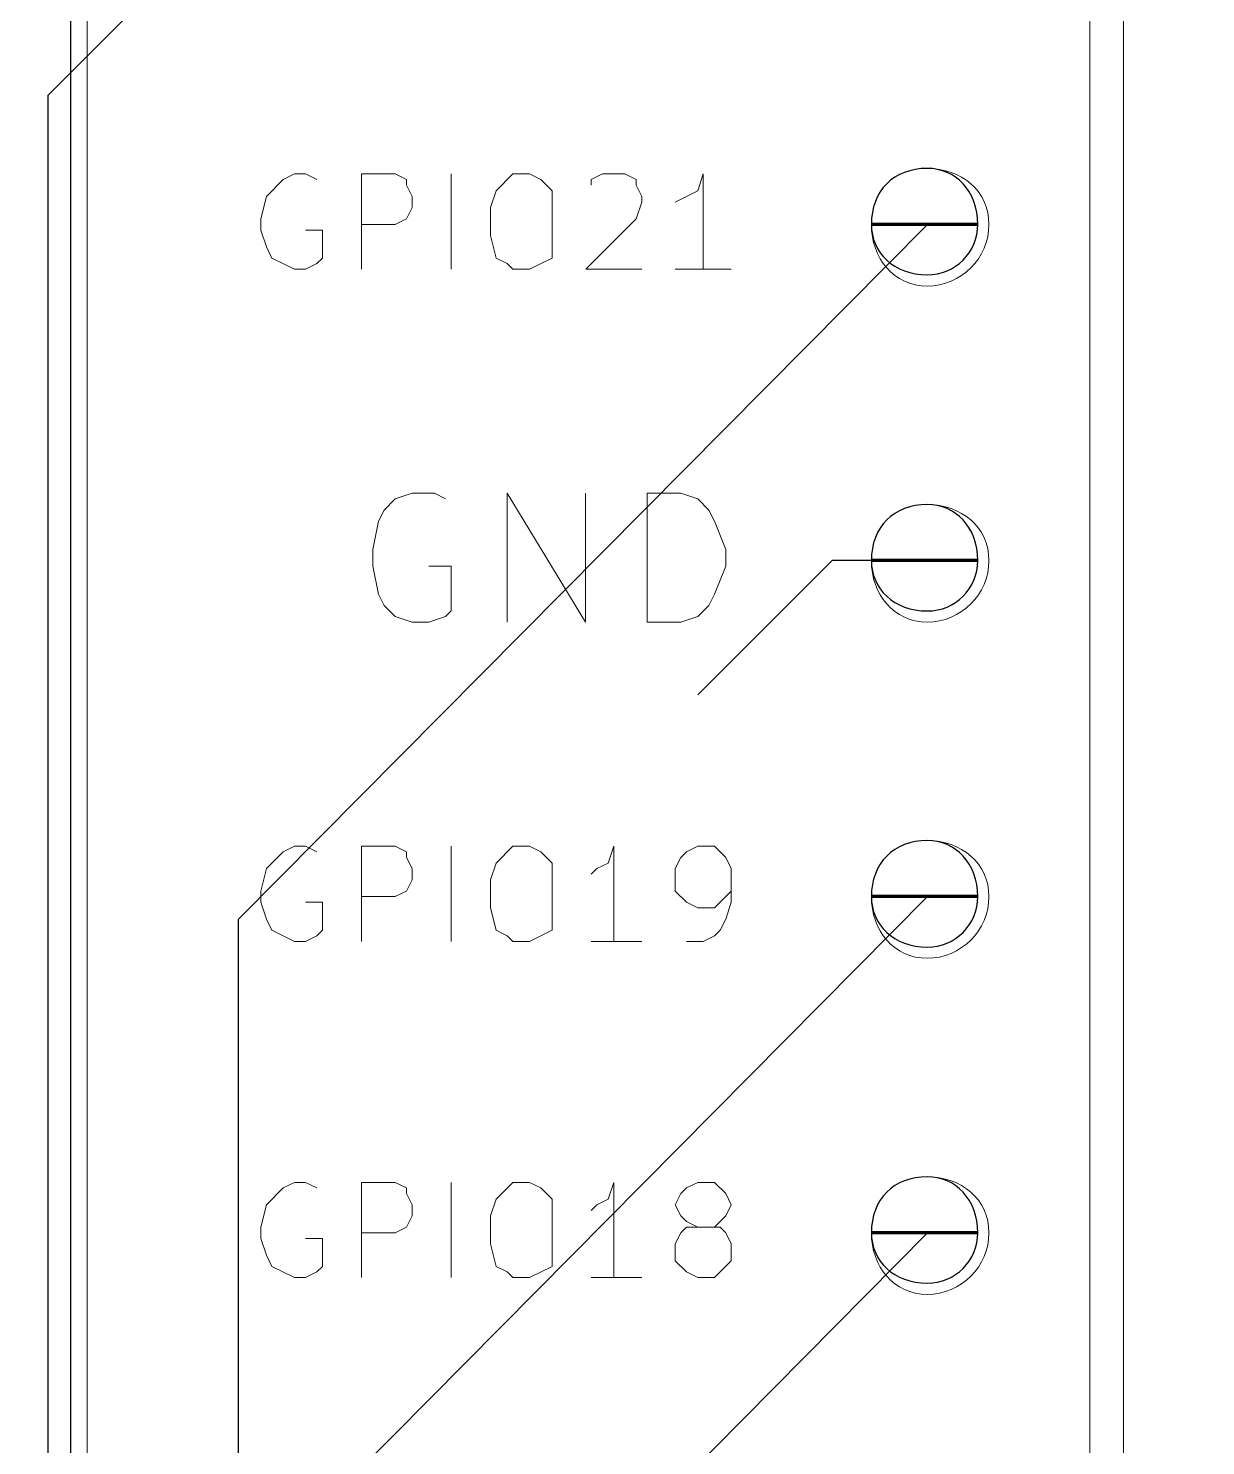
# Model space of a CAD drawing. Header units: centimetres. Extents: x -14.7 to 16.9, y -14.9 to 2.2.
# Drawn here: x -9.141 to -8.251, y -9.895 to -8.824 of the extents above; entities that cross this region are included whole.
import ezdxf

# ---------------------------------------------------------------- set-up
doc = ezdxf.new("R2010")
doc.units = ezdxf.units.CM
doc.header["$MEASUREMENT"] = 0
doc.layers.add('Layer 1', color=7, linetype='Continuous')

msp = doc.modelspace()

# ---------------------------------------------------------------- linework, layer by layer
at = {"layer": 'Layer 1', "lineweight": 53}
msp.add_open_spline([(-13.7, -13.2), (-13.7, -13.2), (-13.7, -6.8), (-13.7, -6.8), (-13.7, -6.8), (-13.7, -6.52386), (-13.47614, -6.3), (-13.2, -6.3), (-13.2, -6.3), (-13.2, -6.3), (-6.8, -6.3), (-6.8, -6.3), (-6.8, -6.3), (-6.52386, -6.3), (-6.3, -6.52386), (-6.3, -6.8), (-6.3, -6.8), (-6.3, -6.8), (-6.3, -13.2), (-6.3, -13.2), (-6.3, -13.2), (-6.3, -13.47614), (-6.52386, -13.7), (-6.8, -13.7), (-6.8, -13.7), (-6.8, -13.7), (-13.2, -13.7), (-13.2, -13.7), (-13.2, -13.7), (-13.47614, -13.7), (-13.7, -13.47614), (-13.7, -13.2)], degree=3, knots=[0, 0, 0, 0, 0.1111111, 0.1111111, 0.1111111, 0.1111111, 0.2222222, 0.2222222, 0.2222222, 0.2222222, 0.3333333, 0.3333333, 0.3333333, 0.3333333, 0.4444444, 0.4444444, 0.4444444, 0.4444444, 0.5555556, 0.5555556, 0.5555556, 0.5555556, 0.6666667, 0.6666667, 0.6666667, 0.6666667, 0.7777778, 0.7777778, 0.7777778, 0.7777778, 1, 1, 1, 1], dxfattribs=at)
at = {"layer": 'Layer 1', "color": 41, "lineweight": 13}
for points in [[(-9.09618, -11.65576), (-9.09618, -11.65576), (-9.09618, -7.30812), (-9.09618, -7.30812)], [(-8.31302, -12.38389), (-8.31302, -12.38389), (-8.31302, -7.59599), (-8.31302, -7.59599)]]:
    msp.add_open_spline(points, degree=3, dxfattribs=at)
at = {"layer": 'Layer 1', "color": 253, "lineweight": 9}
for points in [[(-9.10888, -7.32082), (-9.10888, -7.32082), (-9.10888, -11.63882), (-9.10888, -11.63882)], [(-8.33841, -7.61716), (-8.33841, -7.61716), (-8.33841, -12.35849), (-8.33841, -12.35849)]]:
    msp.add_open_spline(points, degree=3, dxfattribs=at)
at = {"layer": 'Layer 1', "color": 22, "lineweight": 25}
for points in [[(-8.46118, -8.20982), (-8.46118, -8.20982), (-9.12581, -8.87446), (-9.12581, -8.87446)], [(-9.12581, -8.87446), (-9.12581, -8.87446), (-9.12581, -10.54662), (-9.12581, -10.54662)], [(-8.98188, -9.49676), (-8.98188, -9.49676), (-8.46118, -8.97182), (-8.46118, -8.97182)], [(-8.53315, -9.22582), (-8.53315, -9.22582), (-8.63475, -9.32742), (-8.63475, -9.32742)], [(-8.46118, -9.22582), (-8.46118, -9.22582), (-8.53315, -9.22582), (-8.53315, -9.22582)], [(-8.91838, -9.94126), (-8.91838, -9.94126), (-8.46118, -9.47982), (-8.46118, -9.47982)], [(-8.98188, -10.94879), (-8.98188, -10.94879), (-8.98188, -9.49676), (-8.98188, -9.49676)], [(-8.85488, -10.13176), (-8.85488, -10.13176), (-8.46118, -9.73382), (-8.46118, -9.73382)]]:
    msp.add_open_spline(points, degree=3, dxfattribs=at)
at = {"layer": 'Layer 1', "color": 163, "lineweight": 25}
msp.add_open_spline([(-9.10888, -8.34529), (-9.10888, -8.34529), (-9.10888, -10.87682), (-9.10888, -10.87682)], degree=3, dxfattribs=at)
at = {"layer": 'Layer 1', "color": 40, "lineweight": 5}
for points in [[(-8.41461, -8.97182), (-8.41461, -8.99722), (-8.43578, -9.01839), (-8.46118, -9.01839), (-8.46118, -9.01839), (-8.48658, -9.01839), (-8.50351, -8.99722), (-8.50351, -8.97182), (-8.50351, -8.97182), (-8.50351, -8.94642), (-8.48658, -8.92949), (-8.46118, -8.92949), (-8.46118, -8.92949), (-8.43578, -8.92949), (-8.41461, -8.94642), (-8.41461, -8.97182)], [(-8.41461, -9.22582), (-8.41461, -9.25122), (-8.43578, -9.27239), (-8.46118, -9.27239), (-8.46118, -9.27239), (-8.48658, -9.27239), (-8.50351, -9.25122), (-8.50351, -9.22582), (-8.50351, -9.22582), (-8.50351, -9.20042), (-8.48658, -9.18349), (-8.46118, -9.18349), (-8.46118, -9.18349), (-8.43578, -9.18349), (-8.41461, -9.20042), (-8.41461, -9.22582)], [(-8.41461, -9.47982), (-8.41461, -9.50522), (-8.43578, -9.52639), (-8.46118, -9.52639), (-8.46118, -9.52639), (-8.48658, -9.52639), (-8.50351, -9.50522), (-8.50351, -9.47982), (-8.50351, -9.47982), (-8.50351, -9.45442), (-8.48658, -9.43749), (-8.46118, -9.43749), (-8.46118, -9.43749), (-8.43578, -9.43749), (-8.41461, -9.45442), (-8.41461, -9.47982)], [(-8.41461, -9.73382), (-8.41461, -9.75922), (-8.43578, -9.78039), (-8.46118, -9.78039), (-8.46118, -9.78039), (-8.48658, -9.78039), (-8.50351, -9.75922), (-8.50351, -9.73382), (-8.50351, -9.73382), (-8.50351, -9.70842), (-8.48658, -9.69149), (-8.46118, -9.69149), (-8.46118, -9.69149), (-8.43578, -9.69149), (-8.41461, -9.70842), (-8.41461, -9.73382)]]:
    msp.add_open_spline(points, degree=3, knots=[0, 0, 0, 0, 0.2, 0.2, 0.2, 0.2, 0.4, 0.4, 0.4, 0.4, 0.6, 0.6, 0.6, 0.6, 1, 1, 1, 1], dxfattribs=at)
at = {"layer": 'Layer 1'}
for points in [[(-8.42308, -8.97182), (-8.42308, -8.99299), (-8.44001, -9.00992), (-8.46118, -9.00992), (-8.46118, -9.00992), (-8.48658, -9.00992), (-8.50351, -8.99299), (-8.50351, -8.97182), (-8.50351, -8.97182), (-8.50351, -8.94642), (-8.48658, -8.92949), (-8.46118, -8.92949), (-8.46118, -8.92949), (-8.44001, -8.92949), (-8.42308, -8.94642), (-8.42308, -8.97182)], [(-8.42308, -9.22582), (-8.42308, -9.24699), (-8.44001, -9.26392), (-8.46118, -9.26392), (-8.46118, -9.26392), (-8.48658, -9.26392), (-8.50351, -9.24699), (-8.50351, -9.22582), (-8.50351, -9.22582), (-8.50351, -9.20042), (-8.48658, -9.18349), (-8.46118, -9.18349), (-8.46118, -9.18349), (-8.44001, -9.18349), (-8.42308, -9.20042), (-8.42308, -9.22582)], [(-8.42308, -9.47982), (-8.42308, -9.50099), (-8.44001, -9.51792), (-8.46118, -9.51792), (-8.46118, -9.51792), (-8.48658, -9.51792), (-8.50351, -9.50099), (-8.50351, -9.47982), (-8.50351, -9.47982), (-8.50351, -9.45442), (-8.48658, -9.43749), (-8.46118, -9.43749), (-8.46118, -9.43749), (-8.44001, -9.43749), (-8.42308, -9.45442), (-8.42308, -9.47982)], [(-8.42308, -9.73382), (-8.42308, -9.75499), (-8.44001, -9.77192), (-8.46118, -9.77192), (-8.46118, -9.77192), (-8.48658, -9.77192), (-8.50351, -9.75499), (-8.50351, -9.73382), (-8.50351, -9.73382), (-8.50351, -9.70842), (-8.48658, -9.69149), (-8.46118, -9.69149), (-8.46118, -9.69149), (-8.44001, -9.69149), (-8.42308, -9.70842), (-8.42308, -9.73382)]]:
    msp.add_open_spline(points, degree=3, knots=[0, 0, 0, 0, 0.2, 0.2, 0.2, 0.2, 0.4, 0.4, 0.4, 0.4, 0.6, 0.6, 0.6, 0.6, 1, 1, 1, 1], dxfattribs=at)
at = {"layer": 'Layer 1', "color": 41, "lineweight": 18}
for points, knots in [([(-8.92262, -8.93796), (-8.92262, -8.93796), (-8.93108, -8.93372), (-8.93108, -8.93372), (-8.93108, -8.93372), (-8.93108, -8.93372), (-8.93955, -8.93372), (-8.93955, -8.93372), (-8.93955, -8.93372), (-8.93955, -8.93372), (-8.94802, -8.93796), (-8.94802, -8.93796), (-8.94802, -8.93796), (-8.94802, -8.93796), (-8.96072, -8.95066), (-8.96072, -8.95066), (-8.96072, -8.95066), (-8.96072, -8.95066), (-8.96495, -8.96759), (-8.96495, -8.96759), (-8.96495, -8.96759), (-8.96495, -8.96759), (-8.96495, -8.97606), (-8.96495, -8.97606), (-8.96495, -8.97606), (-8.96495, -8.97606), (-8.96072, -8.98876), (-8.96072, -8.98876), (-8.96072, -8.98876), (-8.96072, -8.98876), (-8.95648, -8.99722), (-8.95648, -8.99722), (-8.95648, -8.99722), (-8.95648, -8.99722), (-8.93955, -9.00569), (-8.93955, -9.00569), (-8.93955, -9.00569), (-8.93955, -9.00569), (-8.93108, -9.00569), (-8.93108, -9.00569), (-8.93108, -9.00569), (-8.93108, -9.00569), (-8.92262, -9.00146), (-8.92262, -9.00146), (-8.92262, -9.00146), (-8.92262, -9.00146), (-8.91838, -8.99722), (-8.91838, -8.99722), (-8.91838, -8.99722), (-8.91838, -8.99722), (-8.91838, -8.97606), (-8.91838, -8.97606), (-8.91838, -8.97606), (-8.91838, -8.97606), (-8.93108, -8.97606), (-8.93108, -8.97606)], [0, 0, 0, 0, 0.0666667, 0.0666667, 0.0666667, 0.0666667, 0.1333333, 0.1333333, 0.1333333, 0.1333333, 0.2, 0.2, 0.2, 0.2, 0.2666667, 0.2666667, 0.2666667, 0.2666667, 0.3333333, 0.3333333, 0.3333333, 0.3333333, 0.4, 0.4, 0.4, 0.4, 0.4666667, 0.4666667, 0.4666667, 0.4666667, 0.5333333, 0.5333333, 0.5333333, 0.5333333, 0.6, 0.6, 0.6, 0.6, 0.6666667, 0.6666667, 0.6666667, 0.6666667, 0.7333333, 0.7333333, 0.7333333, 0.7333333, 0.8, 0.8, 0.8, 0.8, 0.8666667, 0.8666667, 0.8666667, 0.8666667, 1, 1, 1, 1]), ([(-8.88875, -9.00569), (-8.88875, -9.00569), (-8.88875, -8.93372), (-8.88875, -8.93372), (-8.88875, -8.93372), (-8.88875, -8.93372), (-8.86335, -8.93372), (-8.86335, -8.93372), (-8.86335, -8.93372), (-8.86335, -8.93372), (-8.85488, -8.93796), (-8.85488, -8.93796), (-8.85488, -8.93796), (-8.85488, -8.93796), (-8.85488, -8.94219), (-8.85488, -8.94219), (-8.85488, -8.94219), (-8.85488, -8.94219), (-8.85065, -8.95066), (-8.85065, -8.95066), (-8.85065, -8.95066), (-8.85065, -8.95066), (-8.85065, -8.95912), (-8.85065, -8.95912), (-8.85065, -8.95912), (-8.85065, -8.95912), (-8.85488, -8.96759), (-8.85488, -8.96759), (-8.85488, -8.96759), (-8.85488, -8.96759), (-8.86335, -8.97182), (-8.86335, -8.97182), (-8.86335, -8.97182), (-8.86335, -8.97182), (-8.88875, -8.97182), (-8.88875, -8.97182)], [0, 0, 0, 0, 0.1, 0.1, 0.1, 0.1, 0.2, 0.2, 0.2, 0.2, 0.3, 0.3, 0.3, 0.3, 0.4, 0.4, 0.4, 0.4, 0.5, 0.5, 0.5, 0.5, 0.6, 0.6, 0.6, 0.6, 0.7, 0.7, 0.7, 0.7, 0.8, 0.8, 0.8, 0.8, 1, 1, 1, 1]), ([(-8.77445, -8.93372), (-8.77445, -8.93372), (-8.76175, -8.93372), (-8.76175, -8.93372), (-8.76175, -8.93372), (-8.76175, -8.93372), (-8.75328, -8.93796), (-8.75328, -8.93796), (-8.75328, -8.93796), (-8.75328, -8.93796), (-8.74482, -8.94642), (-8.74482, -8.94642), (-8.74482, -8.94642), (-8.74482, -8.94642), (-8.74482, -8.99722), (-8.74482, -8.99722), (-8.74482, -8.99722), (-8.74482, -8.99722), (-8.76175, -9.00569), (-8.76175, -9.00569), (-8.76175, -9.00569), (-8.76175, -9.00569), (-8.77445, -9.00569), (-8.77445, -9.00569), (-8.77445, -9.00569), (-8.77445, -9.00569), (-8.77868, -9.00146), (-8.77868, -9.00146), (-8.77868, -9.00146), (-8.77868, -9.00146), (-8.78715, -8.99722), (-8.78715, -8.99722), (-8.78715, -8.99722), (-8.78715, -8.99722), (-8.79138, -8.98029), (-8.79138, -8.98029), (-8.79138, -8.98029), (-8.79138, -8.98029), (-8.79138, -8.95912), (-8.79138, -8.95912), (-8.79138, -8.95912), (-8.79138, -8.95912), (-8.78715, -8.94642), (-8.78715, -8.94642), (-8.78715, -8.94642), (-8.78715, -8.94642), (-8.77445, -8.93372), (-8.77445, -8.93372)], [0, 0, 0, 0, 0.0769231, 0.0769231, 0.0769231, 0.0769231, 0.1538462, 0.1538462, 0.1538462, 0.1538462, 0.2307692, 0.2307692, 0.2307692, 0.2307692, 0.3076923, 0.3076923, 0.3076923, 0.3076923, 0.3846154, 0.3846154, 0.3846154, 0.3846154, 0.4615385, 0.4615385, 0.4615385, 0.4615385, 0.5384615, 0.5384615, 0.5384615, 0.5384615, 0.6153846, 0.6153846, 0.6153846, 0.6153846, 0.6923077, 0.6923077, 0.6923077, 0.6923077, 0.7692308, 0.7692308, 0.7692308, 0.7692308, 0.8461538, 0.8461538, 0.8461538, 0.8461538, 1, 1, 1, 1]), ([(-8.71518, -8.94219), (-8.71518, -8.94219), (-8.71518, -8.93796), (-8.71518, -8.93796), (-8.71518, -8.93796), (-8.71518, -8.93796), (-8.70671, -8.93372), (-8.70671, -8.93372), (-8.70671, -8.93372), (-8.70671, -8.93372), (-8.68978, -8.93372), (-8.68978, -8.93372), (-8.68978, -8.93372), (-8.68978, -8.93372), (-8.68131, -8.93796), (-8.68131, -8.93796), (-8.68131, -8.93796), (-8.68131, -8.93796), (-8.68131, -8.94219), (-8.68131, -8.94219), (-8.68131, -8.94219), (-8.68131, -8.94219), (-8.67708, -8.95066), (-8.67708, -8.95066), (-8.67708, -8.95066), (-8.67708, -8.95066), (-8.67708, -8.95489), (-8.67708, -8.95489), (-8.67708, -8.95489), (-8.67708, -8.95489), (-8.68131, -8.96759), (-8.68131, -8.96759), (-8.68131, -8.96759), (-8.68131, -8.96759), (-8.71941, -9.00569), (-8.71941, -9.00569), (-8.71941, -9.00569), (-8.71941, -9.00569), (-8.67708, -9.00569), (-8.67708, -9.00569)], [0, 0, 0, 0, 0.0909091, 0.0909091, 0.0909091, 0.0909091, 0.1818182, 0.1818182, 0.1818182, 0.1818182, 0.2727273, 0.2727273, 0.2727273, 0.2727273, 0.3636364, 0.3636364, 0.3636364, 0.3636364, 0.4545455, 0.4545455, 0.4545455, 0.4545455, 0.5454545, 0.5454545, 0.5454545, 0.5454545, 0.6363636, 0.6363636, 0.6363636, 0.6363636, 0.7272727, 0.7272727, 0.7272727, 0.7272727, 0.8181818, 0.8181818, 0.8181818, 0.8181818, 1, 1, 1, 1]), ([(-8.63052, -9.00569), (-8.63052, -9.00569), (-8.63052, -8.93372), (-8.63052, -8.93372), (-8.63052, -8.93372), (-8.63052, -8.93372), (-8.63475, -8.94642), (-8.63475, -8.94642), (-8.63475, -8.94642), (-8.63475, -8.94642), (-8.65168, -8.95489), (-8.65168, -8.95489)], [0, 0, 0, 0, 0.25, 0.25, 0.25, 0.25, 0.5, 0.5, 0.5, 0.5, 1, 1, 1, 1]), ([(-8.82525, -9.17926), (-8.82525, -9.17926), (-8.83372, -9.17502), (-8.83372, -9.17502), (-8.83372, -9.17502), (-8.83372, -9.17502), (-8.85065, -9.17502), (-8.85065, -9.17502), (-8.85065, -9.17502), (-8.85065, -9.17502), (-8.86335, -9.17926), (-8.86335, -9.17926), (-8.86335, -9.17926), (-8.86335, -9.17926), (-8.87182, -9.18772), (-8.87182, -9.18772), (-8.87182, -9.18772), (-8.87182, -9.18772), (-8.87605, -9.19619), (-8.87605, -9.19619), (-8.87605, -9.19619), (-8.87605, -9.19619), (-8.88028, -9.21736), (-8.88028, -9.21736), (-8.88028, -9.21736), (-8.88028, -9.21736), (-8.88028, -9.23006), (-8.88028, -9.23006), (-8.88028, -9.23006), (-8.88028, -9.23006), (-8.87605, -9.25122), (-8.87605, -9.25122), (-8.87605, -9.25122), (-8.87605, -9.25122), (-8.87182, -9.25969), (-8.87182, -9.25969), (-8.87182, -9.25969), (-8.87182, -9.25969), (-8.86335, -9.26816), (-8.86335, -9.26816), (-8.86335, -9.26816), (-8.86335, -9.26816), (-8.85065, -9.27239), (-8.85065, -9.27239), (-8.85065, -9.27239), (-8.85065, -9.27239), (-8.83795, -9.27239), (-8.83795, -9.27239), (-8.83795, -9.27239), (-8.83795, -9.27239), (-8.82525, -9.26816), (-8.82525, -9.26816), (-8.82525, -9.26816), (-8.82525, -9.26816), (-8.82102, -9.26392), (-8.82102, -9.26392), (-8.82102, -9.26392), (-8.82102, -9.26392), (-8.82102, -9.23006), (-8.82102, -9.23006), (-8.82102, -9.23006), (-8.82102, -9.23006), (-8.83795, -9.23006), (-8.83795, -9.23006)], [0, 0, 0, 0, 0.0588235, 0.0588235, 0.0588235, 0.0588235, 0.1176471, 0.1176471, 0.1176471, 0.1176471, 0.1764706, 0.1764706, 0.1764706, 0.1764706, 0.2352941, 0.2352941, 0.2352941, 0.2352941, 0.2941176, 0.2941176, 0.2941176, 0.2941176, 0.3529412, 0.3529412, 0.3529412, 0.3529412, 0.4117647, 0.4117647, 0.4117647, 0.4117647, 0.4705882, 0.4705882, 0.4705882, 0.4705882, 0.5294118, 0.5294118, 0.5294118, 0.5294118, 0.5882353, 0.5882353, 0.5882353, 0.5882353, 0.6470588, 0.6470588, 0.6470588, 0.6470588, 0.7058824, 0.7058824, 0.7058824, 0.7058824, 0.7647059, 0.7647059, 0.7647059, 0.7647059, 0.8235294, 0.8235294, 0.8235294, 0.8235294, 0.8823529, 0.8823529, 0.8823529, 0.8823529, 1, 1, 1, 1]), ([(-8.77868, -9.27239), (-8.77868, -9.27239), (-8.77868, -9.17502), (-8.77868, -9.17502), (-8.77868, -9.17502), (-8.77868, -9.17502), (-8.71942, -9.27239), (-8.71942, -9.27239), (-8.71942, -9.27239), (-8.71942, -9.27239), (-8.71942, -9.17502), (-8.71942, -9.17502)], [0, 0, 0, 0, 0.25, 0.25, 0.25, 0.25, 0.5, 0.5, 0.5, 0.5, 1, 1, 1, 1]), ([(-8.67285, -9.27239), (-8.67285, -9.27239), (-8.67285, -9.17502), (-8.67285, -9.17502), (-8.67285, -9.17502), (-8.67285, -9.17502), (-8.64745, -9.17502), (-8.64745, -9.17502), (-8.64745, -9.17502), (-8.64745, -9.17502), (-8.63475, -9.17926), (-8.63475, -9.17926), (-8.63475, -9.17926), (-8.63475, -9.17926), (-8.62628, -9.18772), (-8.62628, -9.18772), (-8.62628, -9.18772), (-8.62628, -9.18772), (-8.62205, -9.19619), (-8.62205, -9.19619), (-8.62205, -9.19619), (-8.62205, -9.19619), (-8.61358, -9.21736), (-8.61358, -9.21736), (-8.61358, -9.21736), (-8.61358, -9.21736), (-8.61358, -9.23006), (-8.61358, -9.23006), (-8.61358, -9.23006), (-8.61358, -9.23006), (-8.62205, -9.25122), (-8.62205, -9.25122), (-8.62205, -9.25122), (-8.62205, -9.25122), (-8.62628, -9.25969), (-8.62628, -9.25969), (-8.62628, -9.25969), (-8.62628, -9.25969), (-8.63475, -9.26816), (-8.63475, -9.26816), (-8.63475, -9.26816), (-8.63475, -9.26816), (-8.64745, -9.27239), (-8.64745, -9.27239), (-8.64745, -9.27239), (-8.64745, -9.27239), (-8.67285, -9.27239), (-8.67285, -9.27239)], [0, 0, 0, 0, 0.0769231, 0.0769231, 0.0769231, 0.0769231, 0.1538462, 0.1538462, 0.1538462, 0.1538462, 0.2307692, 0.2307692, 0.2307692, 0.2307692, 0.3076923, 0.3076923, 0.3076923, 0.3076923, 0.3846154, 0.3846154, 0.3846154, 0.3846154, 0.4615385, 0.4615385, 0.4615385, 0.4615385, 0.5384615, 0.5384615, 0.5384615, 0.5384615, 0.6153846, 0.6153846, 0.6153846, 0.6153846, 0.6923077, 0.6923077, 0.6923077, 0.6923077, 0.7692308, 0.7692308, 0.7692308, 0.7692308, 0.8461538, 0.8461538, 0.8461538, 0.8461538, 1, 1, 1, 1]), ([(-8.92262, -9.44596), (-8.92262, -9.44596), (-8.93108, -9.44172), (-8.93108, -9.44172), (-8.93108, -9.44172), (-8.93108, -9.44172), (-8.93955, -9.44172), (-8.93955, -9.44172), (-8.93955, -9.44172), (-8.93955, -9.44172), (-8.94802, -9.44596), (-8.94802, -9.44596), (-8.94802, -9.44596), (-8.94802, -9.44596), (-8.96072, -9.45866), (-8.96072, -9.45866), (-8.96072, -9.45866), (-8.96072, -9.45866), (-8.96495, -9.47559), (-8.96495, -9.47559), (-8.96495, -9.47559), (-8.96495, -9.47559), (-8.96495, -9.48406), (-8.96495, -9.48406), (-8.96495, -9.48406), (-8.96495, -9.48406), (-8.96072, -9.49676), (-8.96072, -9.49676), (-8.96072, -9.49676), (-8.96072, -9.49676), (-8.95648, -9.50522), (-8.95648, -9.50522), (-8.95648, -9.50522), (-8.95648, -9.50522), (-8.93955, -9.51369), (-8.93955, -9.51369), (-8.93955, -9.51369), (-8.93955, -9.51369), (-8.93108, -9.51369), (-8.93108, -9.51369), (-8.93108, -9.51369), (-8.93108, -9.51369), (-8.92262, -9.50946), (-8.92262, -9.50946), (-8.92262, -9.50946), (-8.92262, -9.50946), (-8.91838, -9.50522), (-8.91838, -9.50522), (-8.91838, -9.50522), (-8.91838, -9.50522), (-8.91838, -9.48406), (-8.91838, -9.48406), (-8.91838, -9.48406), (-8.91838, -9.48406), (-8.93108, -9.48406), (-8.93108, -9.48406)], [0, 0, 0, 0, 0.0666667, 0.0666667, 0.0666667, 0.0666667, 0.1333333, 0.1333333, 0.1333333, 0.1333333, 0.2, 0.2, 0.2, 0.2, 0.2666667, 0.2666667, 0.2666667, 0.2666667, 0.3333333, 0.3333333, 0.3333333, 0.3333333, 0.4, 0.4, 0.4, 0.4, 0.4666667, 0.4666667, 0.4666667, 0.4666667, 0.5333333, 0.5333333, 0.5333333, 0.5333333, 0.6, 0.6, 0.6, 0.6, 0.6666667, 0.6666667, 0.6666667, 0.6666667, 0.7333333, 0.7333333, 0.7333333, 0.7333333, 0.8, 0.8, 0.8, 0.8, 0.8666667, 0.8666667, 0.8666667, 0.8666667, 1, 1, 1, 1]), ([(-8.88875, -9.51369), (-8.88875, -9.51369), (-8.88875, -9.44172), (-8.88875, -9.44172), (-8.88875, -9.44172), (-8.88875, -9.44172), (-8.86335, -9.44172), (-8.86335, -9.44172), (-8.86335, -9.44172), (-8.86335, -9.44172), (-8.85488, -9.44596), (-8.85488, -9.44596), (-8.85488, -9.44596), (-8.85488, -9.44596), (-8.85488, -9.45019), (-8.85488, -9.45019), (-8.85488, -9.45019), (-8.85488, -9.45019), (-8.85065, -9.45866), (-8.85065, -9.45866), (-8.85065, -9.45866), (-8.85065, -9.45866), (-8.85065, -9.46712), (-8.85065, -9.46712), (-8.85065, -9.46712), (-8.85065, -9.46712), (-8.85488, -9.47559), (-8.85488, -9.47559), (-8.85488, -9.47559), (-8.85488, -9.47559), (-8.86335, -9.47982), (-8.86335, -9.47982), (-8.86335, -9.47982), (-8.86335, -9.47982), (-8.88875, -9.47982), (-8.88875, -9.47982)], [0, 0, 0, 0, 0.1, 0.1, 0.1, 0.1, 0.2, 0.2, 0.2, 0.2, 0.3, 0.3, 0.3, 0.3, 0.4, 0.4, 0.4, 0.4, 0.5, 0.5, 0.5, 0.5, 0.6, 0.6, 0.6, 0.6, 0.7, 0.7, 0.7, 0.7, 0.8, 0.8, 0.8, 0.8, 1, 1, 1, 1]), ([(-8.77445, -9.44172), (-8.77445, -9.44172), (-8.76175, -9.44172), (-8.76175, -9.44172), (-8.76175, -9.44172), (-8.76175, -9.44172), (-8.75328, -9.44596), (-8.75328, -9.44596), (-8.75328, -9.44596), (-8.75328, -9.44596), (-8.74482, -9.45442), (-8.74482, -9.45442), (-8.74482, -9.45442), (-8.74482, -9.45442), (-8.74482, -9.50522), (-8.74482, -9.50522), (-8.74482, -9.50522), (-8.74482, -9.50522), (-8.76175, -9.51369), (-8.76175, -9.51369), (-8.76175, -9.51369), (-8.76175, -9.51369), (-8.77445, -9.51369), (-8.77445, -9.51369), (-8.77445, -9.51369), (-8.77445, -9.51369), (-8.77868, -9.50946), (-8.77868, -9.50946), (-8.77868, -9.50946), (-8.77868, -9.50946), (-8.78715, -9.50522), (-8.78715, -9.50522), (-8.78715, -9.50522), (-8.78715, -9.50522), (-8.79138, -9.48829), (-8.79138, -9.48829), (-8.79138, -9.48829), (-8.79138, -9.48829), (-8.79138, -9.46712), (-8.79138, -9.46712), (-8.79138, -9.46712), (-8.79138, -9.46712), (-8.78715, -9.45442), (-8.78715, -9.45442), (-8.78715, -9.45442), (-8.78715, -9.45442), (-8.77445, -9.44172), (-8.77445, -9.44172)], [0, 0, 0, 0, 0.0769231, 0.0769231, 0.0769231, 0.0769231, 0.1538462, 0.1538462, 0.1538462, 0.1538462, 0.2307692, 0.2307692, 0.2307692, 0.2307692, 0.3076923, 0.3076923, 0.3076923, 0.3076923, 0.3846154, 0.3846154, 0.3846154, 0.3846154, 0.4615385, 0.4615385, 0.4615385, 0.4615385, 0.5384615, 0.5384615, 0.5384615, 0.5384615, 0.6153846, 0.6153846, 0.6153846, 0.6153846, 0.6923077, 0.6923077, 0.6923077, 0.6923077, 0.7692308, 0.7692308, 0.7692308, 0.7692308, 0.8461538, 0.8461538, 0.8461538, 0.8461538, 1, 1, 1, 1]), ([(-8.69825, -9.51369), (-8.69825, -9.51369), (-8.69825, -9.44172), (-8.69825, -9.44172), (-8.69825, -9.44172), (-8.69825, -9.44172), (-8.70248, -9.45442), (-8.70248, -9.45442), (-8.70248, -9.45442), (-8.70248, -9.45442), (-8.71095, -9.45866), (-8.71095, -9.45866), (-8.71095, -9.45866), (-8.71095, -9.45866), (-8.71518, -9.46289), (-8.71518, -9.46289)], [0, 0, 0, 0, 0.2, 0.2, 0.2, 0.2, 0.4, 0.4, 0.4, 0.4, 0.6, 0.6, 0.6, 0.6, 1, 1, 1, 1]), ([(-8.64322, -9.51369), (-8.64322, -9.51369), (-8.63052, -9.51369), (-8.63052, -9.51369), (-8.63052, -9.51369), (-8.63052, -9.51369), (-8.62205, -9.50946), (-8.62205, -9.50946), (-8.62205, -9.50946), (-8.62205, -9.50946), (-8.61782, -9.50522), (-8.61782, -9.50522), (-8.61782, -9.50522), (-8.61782, -9.50522), (-8.61358, -9.49676), (-8.61358, -9.49676), (-8.61358, -9.49676), (-8.61358, -9.49676), (-8.60935, -9.48406), (-8.60935, -9.48406), (-8.60935, -9.48406), (-8.60935, -9.48406), (-8.60935, -9.45866), (-8.60935, -9.45866), (-8.60935, -9.45866), (-8.60935, -9.45866), (-8.61358, -9.45019), (-8.61358, -9.45019), (-8.61358, -9.45019), (-8.61358, -9.45019), (-8.62205, -9.44172), (-8.62205, -9.44172), (-8.62205, -9.44172), (-8.62205, -9.44172), (-8.63475, -9.44172), (-8.63475, -9.44172), (-8.63475, -9.44172), (-8.63475, -9.44172), (-8.64322, -9.44596), (-8.64322, -9.44596), (-8.64322, -9.44596), (-8.64322, -9.44596), (-8.64745, -9.45019), (-8.64745, -9.45019), (-8.64745, -9.45019), (-8.64745, -9.45019), (-8.65168, -9.45866), (-8.65168, -9.45866), (-8.65168, -9.45866), (-8.65168, -9.45866), (-8.65168, -9.47559), (-8.65168, -9.47559), (-8.65168, -9.47559), (-8.65168, -9.47559), (-8.64322, -9.48406), (-8.64322, -9.48406), (-8.64322, -9.48406), (-8.64322, -9.48406), (-8.63475, -9.48829), (-8.63475, -9.48829), (-8.63475, -9.48829), (-8.63475, -9.48829), (-8.62205, -9.48829), (-8.62205, -9.48829), (-8.62205, -9.48829), (-8.62205, -9.48829), (-8.60935, -9.47559), (-8.60935, -9.47559)], [0, 0, 0, 0, 0.0555556, 0.0555556, 0.0555556, 0.0555556, 0.1111111, 0.1111111, 0.1111111, 0.1111111, 0.1666667, 0.1666667, 0.1666667, 0.1666667, 0.2222222, 0.2222222, 0.2222222, 0.2222222, 0.2777778, 0.2777778, 0.2777778, 0.2777778, 0.3333333, 0.3333333, 0.3333333, 0.3333333, 0.3888889, 0.3888889, 0.3888889, 0.3888889, 0.4444444, 0.4444444, 0.4444444, 0.4444444, 0.5, 0.5, 0.5, 0.5, 0.5555556, 0.5555556, 0.5555556, 0.5555556, 0.6111111, 0.6111111, 0.6111111, 0.6111111, 0.6666667, 0.6666667, 0.6666667, 0.6666667, 0.7222222, 0.7222222, 0.7222222, 0.7222222, 0.7777778, 0.7777778, 0.7777778, 0.7777778, 0.8333333, 0.8333333, 0.8333333, 0.8333333, 0.8888889, 0.8888889, 0.8888889, 0.8888889, 1, 1, 1, 1]), ([(-8.92262, -9.69996), (-8.92262, -9.69996), (-8.93108, -9.69572), (-8.93108, -9.69572), (-8.93108, -9.69572), (-8.93108, -9.69572), (-8.93955, -9.69572), (-8.93955, -9.69572), (-8.93955, -9.69572), (-8.93955, -9.69572), (-8.94802, -9.69996), (-8.94802, -9.69996), (-8.94802, -9.69996), (-8.94802, -9.69996), (-8.96072, -9.71266), (-8.96072, -9.71266), (-8.96072, -9.71266), (-8.96072, -9.71266), (-8.96495, -9.72959), (-8.96495, -9.72959), (-8.96495, -9.72959), (-8.96495, -9.72959), (-8.96495, -9.73806), (-8.96495, -9.73806), (-8.96495, -9.73806), (-8.96495, -9.73806), (-8.96072, -9.75076), (-8.96072, -9.75076), (-8.96072, -9.75076), (-8.96072, -9.75076), (-8.95648, -9.75922), (-8.95648, -9.75922), (-8.95648, -9.75922), (-8.95648, -9.75922), (-8.93955, -9.76769), (-8.93955, -9.76769), (-8.93955, -9.76769), (-8.93955, -9.76769), (-8.93108, -9.76769), (-8.93108, -9.76769), (-8.93108, -9.76769), (-8.93108, -9.76769), (-8.92262, -9.76346), (-8.92262, -9.76346), (-8.92262, -9.76346), (-8.92262, -9.76346), (-8.91838, -9.75922), (-8.91838, -9.75922), (-8.91838, -9.75922), (-8.91838, -9.75922), (-8.91838, -9.73806), (-8.91838, -9.73806), (-8.91838, -9.73806), (-8.91838, -9.73806), (-8.93108, -9.73806), (-8.93108, -9.73806)], [0, 0, 0, 0, 0.0666667, 0.0666667, 0.0666667, 0.0666667, 0.1333333, 0.1333333, 0.1333333, 0.1333333, 0.2, 0.2, 0.2, 0.2, 0.2666667, 0.2666667, 0.2666667, 0.2666667, 0.3333333, 0.3333333, 0.3333333, 0.3333333, 0.4, 0.4, 0.4, 0.4, 0.4666667, 0.4666667, 0.4666667, 0.4666667, 0.5333333, 0.5333333, 0.5333333, 0.5333333, 0.6, 0.6, 0.6, 0.6, 0.6666667, 0.6666667, 0.6666667, 0.6666667, 0.7333333, 0.7333333, 0.7333333, 0.7333333, 0.8, 0.8, 0.8, 0.8, 0.8666667, 0.8666667, 0.8666667, 0.8666667, 1, 1, 1, 1]), ([(-8.88875, -9.76769), (-8.88875, -9.76769), (-8.88875, -9.69572), (-8.88875, -9.69572), (-8.88875, -9.69572), (-8.88875, -9.69572), (-8.86335, -9.69572), (-8.86335, -9.69572), (-8.86335, -9.69572), (-8.86335, -9.69572), (-8.85488, -9.69996), (-8.85488, -9.69996), (-8.85488, -9.69996), (-8.85488, -9.69996), (-8.85488, -9.70419), (-8.85488, -9.70419), (-8.85488, -9.70419), (-8.85488, -9.70419), (-8.85065, -9.71266), (-8.85065, -9.71266), (-8.85065, -9.71266), (-8.85065, -9.71266), (-8.85065, -9.72112), (-8.85065, -9.72112), (-8.85065, -9.72112), (-8.85065, -9.72112), (-8.85488, -9.72959), (-8.85488, -9.72959), (-8.85488, -9.72959), (-8.85488, -9.72959), (-8.86335, -9.73382), (-8.86335, -9.73382), (-8.86335, -9.73382), (-8.86335, -9.73382), (-8.88875, -9.73382), (-8.88875, -9.73382)], [0, 0, 0, 0, 0.1, 0.1, 0.1, 0.1, 0.2, 0.2, 0.2, 0.2, 0.3, 0.3, 0.3, 0.3, 0.4, 0.4, 0.4, 0.4, 0.5, 0.5, 0.5, 0.5, 0.6, 0.6, 0.6, 0.6, 0.7, 0.7, 0.7, 0.7, 0.8, 0.8, 0.8, 0.8, 1, 1, 1, 1]), ([(-8.77445, -9.69572), (-8.77445, -9.69572), (-8.76175, -9.69572), (-8.76175, -9.69572), (-8.76175, -9.69572), (-8.76175, -9.69572), (-8.75328, -9.69996), (-8.75328, -9.69996), (-8.75328, -9.69996), (-8.75328, -9.69996), (-8.74482, -9.70842), (-8.74482, -9.70842), (-8.74482, -9.70842), (-8.74482, -9.70842), (-8.74482, -9.75922), (-8.74482, -9.75922), (-8.74482, -9.75922), (-8.74482, -9.75922), (-8.76175, -9.76769), (-8.76175, -9.76769), (-8.76175, -9.76769), (-8.76175, -9.76769), (-8.77445, -9.76769), (-8.77445, -9.76769), (-8.77445, -9.76769), (-8.77445, -9.76769), (-8.77868, -9.76346), (-8.77868, -9.76346), (-8.77868, -9.76346), (-8.77868, -9.76346), (-8.78715, -9.75922), (-8.78715, -9.75922), (-8.78715, -9.75922), (-8.78715, -9.75922), (-8.79138, -9.74229), (-8.79138, -9.74229), (-8.79138, -9.74229), (-8.79138, -9.74229), (-8.79138, -9.72112), (-8.79138, -9.72112), (-8.79138, -9.72112), (-8.79138, -9.72112), (-8.78715, -9.70842), (-8.78715, -9.70842), (-8.78715, -9.70842), (-8.78715, -9.70842), (-8.77445, -9.69572), (-8.77445, -9.69572)], [0, 0, 0, 0, 0.0769231, 0.0769231, 0.0769231, 0.0769231, 0.1538462, 0.1538462, 0.1538462, 0.1538462, 0.2307692, 0.2307692, 0.2307692, 0.2307692, 0.3076923, 0.3076923, 0.3076923, 0.3076923, 0.3846154, 0.3846154, 0.3846154, 0.3846154, 0.4615385, 0.4615385, 0.4615385, 0.4615385, 0.5384615, 0.5384615, 0.5384615, 0.5384615, 0.6153846, 0.6153846, 0.6153846, 0.6153846, 0.6923077, 0.6923077, 0.6923077, 0.6923077, 0.7692308, 0.7692308, 0.7692308, 0.7692308, 0.8461538, 0.8461538, 0.8461538, 0.8461538, 1, 1, 1, 1]), ([(-8.69825, -9.76769), (-8.69825, -9.76769), (-8.69825, -9.69572), (-8.69825, -9.69572), (-8.69825, -9.69572), (-8.69825, -9.69572), (-8.70248, -9.70842), (-8.70248, -9.70842), (-8.70248, -9.70842), (-8.70248, -9.70842), (-8.71095, -9.71266), (-8.71095, -9.71266), (-8.71095, -9.71266), (-8.71095, -9.71266), (-8.71518, -9.71689), (-8.71518, -9.71689)], [0, 0, 0, 0, 0.2, 0.2, 0.2, 0.2, 0.4, 0.4, 0.4, 0.4, 0.6, 0.6, 0.6, 0.6, 1, 1, 1, 1]), ([(-8.63475, -9.72959), (-8.63475, -9.72959), (-8.64321, -9.72536), (-8.64321, -9.72536), (-8.64321, -9.72536), (-8.64321, -9.72536), (-8.64745, -9.72112), (-8.64745, -9.72112), (-8.64745, -9.72112), (-8.64745, -9.72112), (-8.65168, -9.71266), (-8.65168, -9.71266), (-8.65168, -9.71266), (-8.65168, -9.71266), (-8.64745, -9.70419), (-8.64745, -9.70419), (-8.64745, -9.70419), (-8.64745, -9.70419), (-8.64321, -9.69996), (-8.64321, -9.69996), (-8.64321, -9.69996), (-8.64321, -9.69996), (-8.63475, -9.69572), (-8.63475, -9.69572), (-8.63475, -9.69572), (-8.63475, -9.69572), (-8.62205, -9.69572), (-8.62205, -9.69572), (-8.62205, -9.69572), (-8.62205, -9.69572), (-8.61358, -9.70419), (-8.61358, -9.70419), (-8.61358, -9.70419), (-8.61358, -9.70419), (-8.60935, -9.71266), (-8.60935, -9.71266), (-8.60935, -9.71266), (-8.60935, -9.71266), (-8.61358, -9.72112), (-8.61358, -9.72112), (-8.61358, -9.72112), (-8.61358, -9.72112), (-8.62205, -9.72959), (-8.62205, -9.72959), (-8.62205, -9.72959), (-8.62205, -9.72959), (-8.64321, -9.72959), (-8.64321, -9.72959), (-8.64321, -9.72959), (-8.64321, -9.72959), (-8.64745, -9.73382), (-8.64745, -9.73382), (-8.64745, -9.73382), (-8.64745, -9.73382), (-8.65168, -9.74229), (-8.65168, -9.74229), (-8.65168, -9.74229), (-8.65168, -9.74229), (-8.65168, -9.75499), (-8.65168, -9.75499), (-8.65168, -9.75499), (-8.65168, -9.75499), (-8.64321, -9.76346), (-8.64321, -9.76346), (-8.64321, -9.76346), (-8.64321, -9.76346), (-8.63475, -9.76769), (-8.63475, -9.76769), (-8.63475, -9.76769), (-8.63475, -9.76769), (-8.62205, -9.76769), (-8.62205, -9.76769), (-8.62205, -9.76769), (-8.62205, -9.76769), (-8.60935, -9.75499), (-8.60935, -9.75499), (-8.60935, -9.75499), (-8.60935, -9.75499), (-8.60935, -9.74229), (-8.60935, -9.74229), (-8.60935, -9.74229), (-8.60935, -9.74229), (-8.61358, -9.73382), (-8.61358, -9.73382), (-8.61358, -9.73382), (-8.61358, -9.73382), (-8.61781, -9.72959), (-8.61781, -9.72959), (-8.61781, -9.72959), (-8.61781, -9.72959), (-8.62205, -9.72959), (-8.62205, -9.72959)], [0, 0, 0, 0, 0.0416667, 0.0416667, 0.0416667, 0.0416667, 0.0833333, 0.0833333, 0.0833333, 0.0833333, 0.125, 0.125, 0.125, 0.125, 0.1666667, 0.1666667, 0.1666667, 0.1666667, 0.2083333, 0.2083333, 0.2083333, 0.2083333, 0.25, 0.25, 0.25, 0.25, 0.2916667, 0.2916667, 0.2916667, 0.2916667, 0.3333333, 0.3333333, 0.3333333, 0.3333333, 0.375, 0.375, 0.375, 0.375, 0.4166667, 0.4166667, 0.4166667, 0.4166667, 0.4583333, 0.4583333, 0.4583333, 0.4583333, 0.5, 0.5, 0.5, 0.5, 0.5416667, 0.5416667, 0.5416667, 0.5416667, 0.5833333, 0.5833333, 0.5833333, 0.5833333, 0.625, 0.625, 0.625, 0.625, 0.6666667, 0.6666667, 0.6666667, 0.6666667, 0.7083333, 0.7083333, 0.7083333, 0.7083333, 0.75, 0.75, 0.75, 0.75, 0.7916667, 0.7916667, 0.7916667, 0.7916667, 0.8333333, 0.8333333, 0.8333333, 0.8333333, 0.875, 0.875, 0.875, 0.875, 0.9166667, 0.9166667, 0.9166667, 0.9166667, 1, 1, 1, 1])]:
    msp.add_open_spline(points, degree=3, knots=knots, dxfattribs=at)
for points in [[(-8.82101, -9.00569), (-8.82101, -9.00569), (-8.82101, -8.93372), (-8.82101, -8.93372)], [(-8.60935, -9.00569), (-8.60935, -9.00569), (-8.65168, -9.00569), (-8.65168, -9.00569)], [(-8.82101, -9.51369), (-8.82101, -9.51369), (-8.82101, -9.44172), (-8.82101, -9.44172)], [(-8.67708, -9.51369), (-8.67708, -9.51369), (-8.71518, -9.51369), (-8.71518, -9.51369)], [(-8.82101, -9.76769), (-8.82101, -9.76769), (-8.82101, -9.69572), (-8.82101, -9.69572)], [(-8.67708, -9.76769), (-8.67708, -9.76769), (-8.71518, -9.76769), (-8.71518, -9.76769)]]:
    msp.add_open_spline(points, degree=3, dxfattribs=at)
at = {"layer": 'Layer 1', "color": 4, "lineweight": 120}
for points in [[(-8.42308, -8.97182), (-8.42308, -8.97182), (-8.50351, -8.97182), (-8.50351, -8.97182)], [(-8.42308, -9.22582), (-8.42308, -9.22582), (-8.50351, -9.22582), (-8.50351, -9.22582)], [(-8.42308, -9.47982), (-8.42308, -9.47982), (-8.50351, -9.47982), (-8.50351, -9.47982)], [(-8.42308, -9.73382), (-8.42308, -9.73382), (-8.50351, -9.73382), (-8.50351, -9.73382)]]:
    msp.add_open_spline(points, degree=3, dxfattribs=at)
at = {"layer": 'Layer 1', "color": 201, "lineweight": 120}
for points in [[(-8.42308, -8.97182), (-8.42308, -8.97182), (-8.50351, -8.97182), (-8.50351, -8.97182)], [(-8.42308, -9.22582), (-8.42308, -9.22582), (-8.50351, -9.22582), (-8.50351, -9.22582)], [(-8.42308, -9.47982), (-8.42308, -9.47982), (-8.50351, -9.47982), (-8.50351, -9.47982)], [(-8.42308, -9.73382), (-8.42308, -9.73382), (-8.50351, -9.73382), (-8.50351, -9.73382)]]:
    msp.add_open_spline(points, degree=3, dxfattribs=at)
at = {"layer": 'Layer 1', "color": 40, "lineweight": 120}
for points in [[(-8.42308, -8.97182), (-8.42308, -8.97182), (-8.50351, -8.97182), (-8.50351, -8.97182)], [(-8.42308, -9.22582), (-8.42308, -9.22582), (-8.50351, -9.22582), (-8.50351, -9.22582)], [(-8.42308, -9.47982), (-8.42308, -9.47982), (-8.50351, -9.47982), (-8.50351, -9.47982)], [(-8.42308, -9.73382), (-8.42308, -9.73382), (-8.50351, -9.73382), (-8.50351, -9.73382)]]:
    msp.add_open_spline(points, degree=3, dxfattribs=at)

doc.saveas('drawing.dxf')
